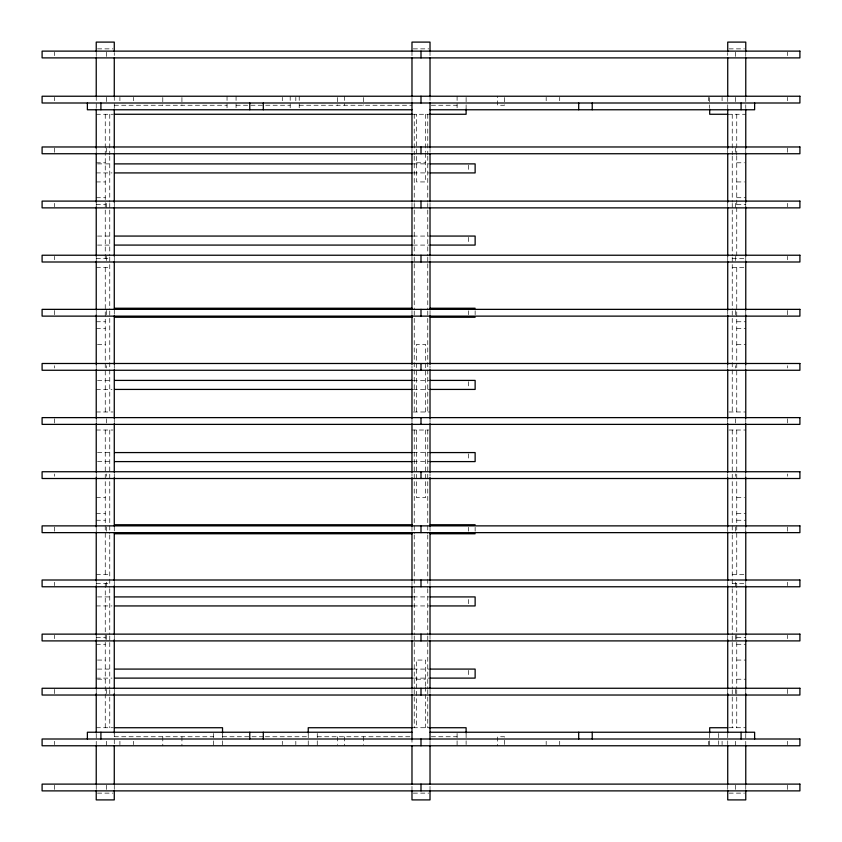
<?xml version="1.0" encoding="UTF-8"?>
<svg xmlns="http://www.w3.org/2000/svg" width="842" height="842" viewBox="0 0 842 842"><rect width="100%" height="100%" fill="white"/><g stroke="black" fill="none" stroke-linecap="round" stroke-linejoin="round"><path stroke-width="0.63" stroke-dasharray="4.21 3.16" d="M97.514 48.868L112.986 48.868M413.264 48.868L428.736 48.868M729.014 48.868L744.486 48.868M114.27 105.25L227.035 105.25M236.065 105.25L264.409 105.25M265.704 105.25L290.185 105.25M299.215 105.25L411.98 105.25M431.315 105.25L457.09 105.25M96.23 114.27L112.986 114.27M411.98 114.27L428.736 114.27M727.73 114.27L745.77 114.27M96.23 162.79L105.25 162.79M416.485 162.79L425.515 162.79M736.75 162.79L744.486 162.79M97.546 163.885L112.018 163.885M413.138 163.885L428.915 163.885M96.23 172.915L112.018 172.915M413.138 172.915L428.915 172.915M96.23 181.935L105.25 181.935M736.75 181.935L744.486 181.935M96.23 197.723L105.25 197.723M736.75 197.723L745.77 197.723M96.23 204.49L105.25 204.49M736.75 204.49L745.77 204.49M97.546 236.065L112.018 236.065M413.138 236.065L428.915 236.065M97.546 245.085L112.018 245.085M413.138 245.085L428.915 245.085M96.23 258.61L109.765 258.61M732.235 258.61L745.77 258.61M96.23 267.64L109.765 267.64M732.235 267.64L745.77 267.64M96.23 321.76L105.25 321.76M736.75 321.76L745.77 321.76M96.23 328.527L105.25 328.527M736.75 328.527L745.77 328.527M97.514 344.315L105.25 344.315M736.75 344.315L745.77 344.315M97.546 380.405L112.018 380.405M413.138 380.405L428.915 380.405M96.23 389.425L112.018 389.425M413.138 389.425L428.915 389.425M96.23 411.98L112.986 411.98M413.264 411.98L430.02 411.98M729.014 411.98L745.77 411.98M96.23 430.02L112.986 430.02M411.98 430.02L428.736 430.02M729.014 430.02L745.77 430.02M97.546 452.575L112.018 452.575M413.138 452.575L428.915 452.575M97.546 461.595L112.018 461.595M413.138 461.595L428.915 461.595M96.23 497.685L105.25 497.685M736.75 497.685L744.486 497.685M96.23 513.473L105.25 513.473M736.75 513.473L745.77 513.473M96.23 520.24L105.25 520.24M736.75 520.24L745.77 520.24M96.23 574.36L109.765 574.36M732.235 574.36L745.77 574.36M96.23 583.39L109.765 583.39M732.235 583.39L745.77 583.39M97.546 596.915L112.018 596.915M413.138 596.915L428.915 596.915M96.23 605.935L112.018 605.935M413.138 605.935L428.915 605.935M96.23 637.51L105.25 637.51M736.75 637.51L745.77 637.51M96.23 644.277L105.25 644.277M736.75 644.277L745.77 644.277M97.514 660.065L105.25 660.065M736.75 660.065L745.77 660.065M97.546 669.085L112.018 669.085M413.138 669.085L428.915 669.085M96.23 678.115L112.018 678.115M413.138 678.115L428.915 678.115M97.514 679.21L105.25 679.21M416.485 679.21L425.515 679.21M736.75 679.21L745.77 679.21M96.23 727.73L112.986 727.73M413.264 727.73L428.736 727.73M729.014 727.73L745.77 727.73M114.27 736.75L213.51 736.75M222.53 736.75L264.083 736.75M265.377 736.75L308.235 736.75M317.255 736.75L411.98 736.75M431.315 736.75L457.09 736.75M97.514 793.132L112.986 793.132M413.264 793.132L428.736 793.132M729.014 793.132L744.486 793.132M787.67 52.246L787.67 55.635M787.67 97.356L787.67 100.735M787.67 148.097L787.67 152.613M787.67 203.354L787.67 206.743M787.67 256.357L787.67 259.746M787.67 310.488L787.67 315.003M787.67 365.744L787.67 367.996M787.67 418.748L787.67 423.252M787.67 474.004L787.67 476.256M787.67 526.997L787.67 531.513M787.67 582.254L787.67 585.643M787.67 635.257L787.67 638.646M787.67 689.388L787.67 693.903M787.67 741.265L787.67 744.644M787.67 785.239L787.67 789.754M745.77 52.246L745.77 57.888M745.77 97.356L745.77 108.06M745.77 148.802L745.77 153.739M745.77 202.606L745.77 207.869M745.77 256.357L745.77 261.999M745.77 310.003L745.77 316.129M745.77 364.744L745.77 368.701M745.77 418.369L745.77 424.379M745.77 473.299L745.77 477.256M745.77 527.966L745.77 532.639M745.77 581.412L745.77 586.769M745.77 635.257L745.77 640.899M745.77 689.23L745.77 695.029M745.77 733.94L745.77 745.77M745.77 785.239L745.77 790.88M736.75 114.27L736.75 154.949M736.75 155.907L736.75 258.61M736.75 267.64L736.75 411.98M736.75 430.02L736.75 574.36M736.75 583.39L736.75 688.693M736.75 689.672L736.75 727.73M735.624 52.246L735.624 57.888M735.624 97.356L735.624 102.998M735.624 148.097L735.624 153.739M735.624 203.354L735.624 207.869M735.624 256.357L735.624 261.999M735.624 310.488L735.624 316.129M735.624 365.744L735.624 367.996M735.624 418.748L735.624 424.379M735.624 474.004L735.624 476.256M735.624 526.997L735.624 532.639M735.624 582.254L735.624 586.769M735.624 635.257L735.624 640.899M735.624 689.388L735.624 695.029M735.624 741.265L735.624 745.77M735.624 785.239L735.624 790.88M732.235 114.27L732.235 154.928M732.235 156.244L732.235 202.143M732.235 203.448L732.235 208.7M732.235 210.005L732.235 255.915M732.235 257.22L732.235 309.688M732.235 310.993L732.235 411.98M732.235 430.02L732.235 533.628M732.235 534.944L732.235 587.4M732.235 588.716L732.235 634.615M732.235 635.921L732.235 641.172M732.235 642.478L732.235 688.388M732.235 689.693L732.235 727.73M727.73 52.625L727.73 55.446M727.73 97.356L727.73 108.534M727.73 148.802L727.73 152.749M727.73 202.606L727.73 206.658M727.73 256.547L727.73 260.578M727.73 310.003L727.73 315.255M727.73 365.175L727.73 368.407M727.73 418.369L727.73 423.631M727.73 473.593L727.73 476.825M727.73 526.745L727.73 531.997M727.73 581.422L727.73 585.453M727.73 635.342L727.73 639.394M727.73 689.251L727.73 693.198M727.73 733.466L727.73 744.644M727.73 785.249L727.73 789.375M722.089 97.356L722.089 100.735M722.089 741.265L722.089 744.644M718.71 733.466L718.71 744.538M709.69 97.514L709.69 107.829M709.69 733.466L709.69 745.77M708.554 97.356L708.554 100.735M708.554 741.265L708.554 744.644M559.709 97.356L559.709 100.735M559.709 741.265L559.709 744.644M546.174 97.356L546.174 100.735M546.174 741.265L546.174 744.644M504.453 97.514L504.453 105.25L497.685 105.25L497.685 96.23M504.453 744.486L504.453 736.75L497.685 736.75L497.685 745.77M475.13 310.814L475.13 314.676M475.13 527.324L475.13 531.186M468.363 165.179L468.363 171.621M468.363 237.349L468.363 242.507M468.363 310.814L468.363 314.676M468.363 381.689L468.363 386.846M468.363 453.859L468.363 460.311M468.363 527.324L468.363 531.186M468.363 599.493L468.363 604.651M468.363 670.379L468.363 676.821M466.11 97.461L466.11 108.534M466.11 733.466L466.11 744.538M457.09 96.23L457.09 109.765M457.09 733.466L457.09 745.77M430.02 52.246L430.02 55.635M430.02 96.23L430.02 101.461M430.02 148.097L430.02 152.749M430.02 202.606L430.02 206.743M430.02 256.357L430.02 260.578M430.02 310.488L430.02 315.003M430.02 365.744L430.02 368.407M430.02 418.369L430.02 423.631M430.02 473.593L430.02 476.256M430.02 526.997L430.02 531.513M430.02 581.422L430.02 585.643M430.02 635.257L430.02 639.394M430.02 689.251L430.02 693.903M430.02 740.539L430.02 745.77M430.02 786.365L430.02 789.754M427.768 114.27L427.768 154.928M427.768 156.244L427.768 202.143M427.768 203.448L427.768 208.7M427.768 210.005L427.768 255.915M427.768 257.22L427.768 262.472M427.768 263.778L427.768 309.688M427.768 310.993L427.768 411.98M427.768 430.02L427.768 533.628M427.768 534.944L427.768 587.4M427.768 588.716L427.768 634.615M427.768 635.921L427.768 641.172M427.768 642.478L427.768 688.388M427.768 689.693L427.768 727.73M425.515 114.27L425.515 152.307M425.515 153.307L425.515 181.935L416.485 181.935L416.485 114.27M425.515 411.98L425.515 344.315L416.485 344.315L416.485 411.98M425.515 430.02L425.515 497.685L416.485 497.685L416.485 430.02M425.515 686.093L425.515 660.065L416.485 660.065L416.485 727.73M425.515 687.072L425.515 727.73M414.232 114.27L414.232 154.928M414.232 156.244L414.232 202.143M414.232 203.448L414.232 208.7M414.232 210.005L414.232 255.915M414.232 257.22L414.232 262.472M414.232 263.778L414.232 309.688M414.232 310.993L414.232 411.98M414.232 430.02L414.232 533.628M414.232 534.944L414.232 587.4M414.232 588.716L414.232 634.615M414.232 635.921L414.232 641.172M414.232 642.478L414.232 688.388M414.232 689.693L414.232 727.73M411.98 52.246L411.98 55.635M411.98 97.356L411.98 103.966M411.98 148.097L411.98 152.749M411.98 202.606L411.98 206.743M411.98 256.357L411.98 260.578M411.98 310.488L411.98 315.003M411.98 365.744L411.98 368.407M411.98 418.369L411.98 423.631M411.98 473.593L411.98 476.256M411.98 526.997L411.98 531.513M411.98 581.422L411.98 585.643M411.98 635.257L411.98 639.394M411.98 689.251L411.98 693.903M411.98 738.034L411.98 745.77M411.98 786.365L411.98 789.754M363.46 97.514L363.46 105.25M363.46 736.75L363.46 744.486M344.315 96.23L344.315 105.25M344.315 736.75L344.315 745.77M337.547 97.514L337.547 105.25M337.547 736.75L337.547 744.486M317.255 733.466L317.255 745.77M308.235 733.466L308.235 745.77M299.215 96.23L299.215 108.534M295.826 97.356L295.826 100.735M295.826 741.265L295.826 744.644M290.185 96.23L290.185 108.534M282.291 97.356L282.291 100.735M282.291 741.265L282.291 744.644M236.065 96.23L236.065 108.534M227.035 96.23L227.035 108.534M222.53 733.466L222.53 745.77M213.51 733.466L213.51 745.77M181.935 97.514L181.935 105.25M181.935 736.75L181.935 745.77M162.79 97.514L162.79 105.25M162.79 736.75L162.79 745.77M133.446 97.356L133.446 100.735M133.446 741.265L133.446 744.644M119.911 97.356L119.911 100.735M119.911 741.265L119.911 744.644M114.27 52.625L114.27 55.446M114.27 96.23L114.27 109.765M114.27 148.802L114.27 152.77M114.27 202.606L114.27 206.679M114.27 256.547L114.27 260.588M114.27 310.003L114.27 315.255M114.27 365.175L114.27 368.407M114.27 418.369L114.27 423.631M114.27 473.593L114.27 476.825M114.27 526.745L114.27 531.997M114.27 581.412L114.27 585.453M114.27 635.321L114.27 639.394M114.27 689.23L114.27 693.198M114.27 732.235L114.27 745.77M114.27 785.249L114.27 789.375M109.765 114.27L109.765 154.928M109.765 156.244L109.765 202.143M109.765 203.448L109.765 208.7M109.765 210.005L109.765 255.915M109.765 257.22L109.765 309.688M109.765 310.993L109.765 411.98M109.765 430.02L109.765 533.628M109.765 534.944L109.765 587.4M109.765 588.716L109.765 634.615M109.765 635.921L109.765 641.172M109.765 642.478L109.765 688.388M109.765 689.693L109.765 727.73M106.376 52.246L106.376 57.888M106.376 97.356L106.376 102.998M106.376 148.097L106.376 153.739M106.376 203.354L106.376 207.869M106.376 256.357L106.376 261.999M106.376 310.488L106.376 316.129M106.376 365.744L106.376 367.996M106.376 418.748L106.376 424.379M106.376 474.004L106.376 476.256M106.376 526.997L106.376 532.639M106.376 582.254L106.376 586.769M106.376 635.257L106.376 640.899M106.376 689.388L106.376 695.029M106.376 741.265L106.376 745.77M106.376 785.239L106.376 790.88M105.25 114.27L105.25 258.61M105.25 267.64L105.25 411.98M105.25 430.02L105.25 574.36M105.25 583.39L105.25 727.73M96.23 52.246L96.23 57.888M96.23 96.23L96.23 108.06M96.23 148.802L96.23 153.739M96.23 202.606L96.23 207.869M96.23 256.357L96.23 261.999M96.23 310.161L96.23 316.129M96.23 364.744L96.23 368.701M96.23 418.369L96.23 424.379M96.23 473.299L96.23 477.256M96.23 527.966L96.23 532.639M96.23 581.412L96.23 586.769M96.23 635.257L96.23 640.899M96.23 689.23L96.23 695.029M96.23 733.94L96.23 745.77M96.23 785.239L96.23 790.88M54.33 52.246L54.33 55.635M54.33 97.356L54.33 100.735M54.33 148.097L54.33 152.613M54.33 203.354L54.33 206.743M54.33 256.357L54.33 259.746M54.33 310.488L54.33 315.003M54.33 365.744L54.33 367.996M54.33 418.748L54.33 423.252M54.33 474.004L54.33 476.256M54.33 526.997L54.33 531.513M54.33 582.254L54.33 585.643M54.33 635.257L54.33 638.646M54.33 689.388L54.33 693.903M54.33 741.265L54.33 744.644M54.33 785.239L54.33 789.754"/><path stroke-width="1.26" d="M411.98 109.765L87.379 109.765L87.379 102.998M430.02 109.765L754.621 109.765L754.621 102.998M114.27 114.27L412.285 114.27M429.346 114.27L466.11 114.27L466.11 109.113M727.73 114.27L709.69 114.27L709.69 109.113M114.638 163.885L411.98 163.885M430.23 163.885L475.13 163.885L475.13 172.915L430.23 172.915M114.638 172.915L411.98 172.915M114.638 236.065L411.98 236.065M430.23 236.065L475.13 236.065L475.13 245.085L430.23 245.085M114.638 245.085L411.98 245.085M114.638 308.235L411.98 308.235M430.23 308.235L475.13 308.235M114.638 317.255L411.98 317.255M430.23 317.255L475.13 317.255M114.638 380.405L411.98 380.405M430.23 380.405L475.13 380.405L475.13 389.425L430.23 389.425M114.638 389.425L411.98 389.425M114.638 452.575L411.98 452.575M430.23 452.575L475.13 452.575L475.13 461.595L430.23 461.595M114.638 461.595L411.98 461.595M114.638 524.745L411.98 524.745M430.23 524.745L475.13 524.745M114.638 533.765L411.98 533.765M430.23 533.765L475.13 533.765M114.638 596.915L411.98 596.915M430.23 596.915L475.13 596.915L475.13 605.935L430.23 605.935M114.638 605.935L411.98 605.935M114.638 669.085L411.98 669.085M430.23 669.085L475.13 669.085L475.13 678.115L430.23 678.115M114.638 678.115L411.98 678.115M114.27 727.73L222.53 727.73L222.53 732.887M412.17 727.73L308.235 727.73L308.235 732.887M429.273 727.73L466.11 727.73L466.11 732.887M727.73 727.73L709.69 727.73L709.69 732.887M411.98 732.235L87.379 732.235L87.379 739.002M430.02 732.235L754.621 732.235L754.621 739.002M745.77 51.499L745.77 42.1L727.73 42.1L727.73 51.499M745.77 57.888L745.77 96.209M745.77 109.113L745.77 148.424M745.77 153.307L745.77 202.28M745.77 207.058L745.77 256.136M745.77 261.157L745.77 310.003M745.77 314.876L745.77 364.765M745.77 369.691L745.77 418.421M745.77 423.579L745.77 472.309M745.77 477.235L745.77 527.124M745.77 531.997L745.77 580.843M745.77 585.864L745.77 634.942M745.77 639.72L745.77 688.693M745.77 693.576L745.77 732.887M745.77 745.791L745.77 784.112M745.77 790.501L745.77 799.9L727.73 799.9L727.73 790.501M741.086 102.998L741.086 109.765M741.086 732.235L741.086 739.002M727.73 57.888L727.73 96.209M727.73 109.113L727.73 148.424M727.73 153.676L727.73 202.28M727.73 207.542L727.73 256.136M727.73 261.399L727.73 310.003M727.73 315.255L727.73 364.46M727.73 369.691L727.73 418.421M727.73 423.579L727.73 472.309M727.73 477.54L727.73 526.745M727.73 531.997L727.73 580.601M727.73 585.864L727.73 634.458M727.73 639.72L727.73 688.324M727.73 693.576L727.73 732.887M727.73 745.791L727.73 784.112M592.231 102.998L592.231 109.765M592.231 732.235L592.231 739.002M578.696 102.998L578.696 109.765M578.696 732.235L578.696 739.002M430.02 51.499L430.02 42.1L411.98 42.1L411.98 51.499M430.02 57.888L430.02 96.209M430.02 102.377L430.02 147.487M430.02 153.928L430.02 201.406M430.02 207.869L430.02 255.315M430.02 261.809L430.02 309.225M430.02 315.75L430.02 364.46M430.02 369.691L430.02 418.421M430.02 423.579L430.02 472.309M430.02 477.54L430.02 526.25M430.02 532.775L430.02 580.191M430.02 586.685L430.02 634.131M430.02 640.594L430.02 688.072M430.02 694.513L430.02 739.623M430.02 745.791L430.02 784.112M430.02 790.501L430.02 799.9L411.98 799.9L411.98 790.501M421 51.12L421 57.888M421 96.23L421 102.998M421 146.971L421 153.739M421 201.101L421 207.869M421 255.231L421 261.999M421 309.361L421 316.129M421 363.491L421 370.259M421 417.621L421 424.379M421 471.741L421 478.509M421 525.871L421 532.639M421 580.001L421 586.769M421 634.131L421 640.899M421 688.261L421 695.029M421 739.002L421 745.77M421 784.112L421 790.88M411.98 57.888L411.98 96.209M411.98 102.377L411.98 147.487M411.98 153.928L411.98 201.406M411.98 207.869L411.98 255.315M411.98 261.809L411.98 309.225M411.98 315.75L411.98 364.46M411.98 369.691L411.98 418.421M411.98 423.579L411.98 472.309M411.98 477.54L411.98 526.25M411.98 532.775L411.98 580.191M411.98 586.685L411.98 634.131M411.98 640.594L411.98 688.072M411.98 694.513L411.98 739.623M411.98 745.791L411.98 784.112M263.304 102.998L263.304 109.765M263.304 732.235L263.304 739.002M249.769 102.998L249.769 109.765M249.769 732.235L249.769 739.002M114.27 51.499L114.27 42.1L96.23 42.1L96.23 51.499M114.27 57.888L114.27 96.209M114.27 109.113L114.27 148.424M114.27 153.676L114.27 202.28M114.27 207.542L114.27 256.136M114.27 261.399L114.27 309.235M114.27 315.75L114.27 364.46M114.27 369.691L114.27 418.421M114.27 423.579L114.27 472.309M114.27 477.54L114.27 526.25M114.27 532.765L114.27 580.601M114.27 585.864L114.27 634.458M114.27 639.72L114.27 688.324M114.27 693.576L114.27 732.887M114.27 745.791L114.27 784.112M114.27 790.501L114.27 799.9L96.23 799.9L96.23 790.501M100.914 102.998L100.914 109.765M100.914 732.235L100.914 739.002M96.23 57.888L96.23 96.209M96.23 109.113L96.23 148.392M96.23 153.307L96.23 202.185M96.23 207.058L96.23 256.042M96.23 261.157L96.23 309.688M96.23 314.876L96.23 364.765M96.23 369.691L96.23 418.421M96.23 423.579L96.23 472.309M96.23 477.235L96.23 527.124M96.23 532.312L96.23 580.843M96.23 585.958L96.23 634.942M96.23 639.815L96.23 688.693M96.23 693.608L96.23 732.887M96.23 745.791L96.23 784.112M799.9 51.12L42.1 51.12L42.1 57.888L799.9 57.888L799.9 51.12M799.9 96.23L42.1 96.23L42.1 102.998L799.9 102.998L799.9 96.23M799.9 146.971L42.1 146.971L42.1 153.739L799.9 153.739L799.9 146.971M799.9 201.101L42.1 201.101L42.1 207.869L799.9 207.869L799.9 201.101M799.9 255.231L42.1 255.231L42.1 261.999L799.9 261.999L799.9 255.231M799.9 309.361L42.1 309.361L42.1 316.129L799.9 316.129L799.9 309.361M799.9 363.491L42.1 363.491L42.1 370.259L799.9 370.259L799.9 363.491M799.9 417.621L42.1 417.621L42.1 424.379L799.9 424.379L799.9 417.621M799.9 471.741L42.1 471.741L42.1 478.509L799.9 478.509L799.9 471.741M799.9 525.871L42.1 525.871L42.1 532.639L799.9 532.639L799.9 525.871M799.9 580.001L42.1 580.001L42.1 586.769L799.9 586.769L799.9 580.001M799.9 634.131L42.1 634.131L42.1 640.899L799.9 640.899L799.9 634.131M799.9 688.261L42.1 688.261L42.1 695.029L799.9 695.029L799.9 688.261M799.9 739.002L42.1 739.002L42.1 745.77L799.9 745.77L799.9 739.002M799.9 784.112L42.1 784.112L42.1 790.88L799.9 790.88L799.9 784.112"/></g></svg>
